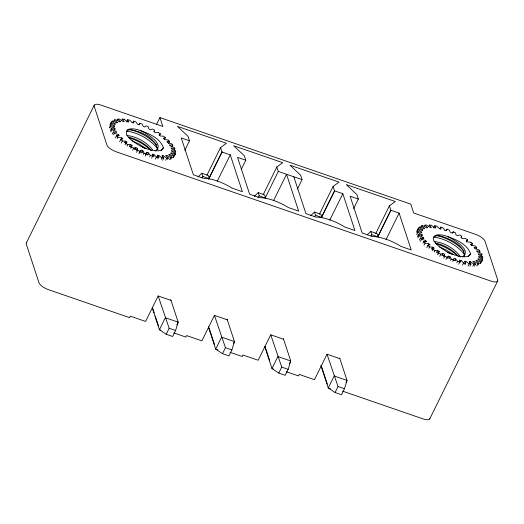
<?xml version="1.0" encoding="UTF-8"?>
<svg xmlns="http://www.w3.org/2000/svg" width="524" height="524" viewBox="0 0 524 524"><rect width="100%" height="100%" fill="white"/><g stroke="black" fill="none" stroke-linecap="round" stroke-linejoin="round"><path stroke-width="0.79" d="M157.508 149.556C155.281 137.655 140.786 131.079 129.742 129.533C117.808 133.803 140.779 146.851 144.945 148.148A22.362 8.024 26.2 0 0 163.377 147.748C160.128 138.198 149.229 133.699 140.419 130.535A17.888 6.419 26.2 0 0 126.959 130.83M152.287 308.04L159.407 329.701L166.219 334.26L172.651 336.48L175.606 330.487L178.18 322.155L170.804 299.721M208.316 326.688L215.692 349.122L222.504 353.68L228.936 355.901L231.89 349.908L234.457 341.576L227.082 319.142M264.849 346.881L271.976 368.536L278.788 373.101L285.22 375.315L288.167 369.328L290.741 360.99L283.366 338.563M320.878 365.523L328.253 387.957L335.065 392.515L341.497 394.736L344.451 388.743L347.026 380.411L339.65 357.977M130.777 148.39L132.035 145.377A31.296 11.233 26.2 0 1 130.568 144.473M139.083 124.647L139.79 123.206A35.776 12.838 26.2 0 1 142.115 124.109L143.196 126.31A31.296 11.233 26.2 0 1 144.834 127.024L146.183 125.858A35.776 12.838 26.2 0 1 148.488 126.952L148.757 128.878A31.296 11.233 26.2 0 1 150.355 129.71L152.451 129.002A35.776 12.838 26.2 0 1 154.652 130.247L154.102 131.812A31.296 11.233 26.2 0 1 155.589 132.729L158.359 132.513M437.92 254.363L439.178 251.343A31.296 11.233 26.2 0 1 437.71 250.439L434.92 250.649A35.776 12.838 26.2 0 1 432.922 249.313M453.326 231.831A35.776 12.838 26.2 0 1 455.631 232.925L455.9 234.844A31.296 11.233 26.2 0 1 457.498 235.676L459.594 234.968A35.776 12.838 26.2 0 1 461.795 236.213L461.244 237.778A31.296 11.233 26.2 0 1 462.731 238.702L465.502 238.479A35.776 12.838 26.2 0 1 467.519 239.822L466.452 241.977M139.79 123.206L139.24 124.778A31.296 11.233 26.2 0 0 137.642 124.234L135.768 121.817A35.776 12.838 26.2 0 0 133.535 121.149L132.814 122.583M151.547 158.209L152.608 156.047A35.776 12.838 26.2 0 1 150.368 155.373L148.508 152.969A31.296 11.233 26.2 0 1 146.91 152.412L145.279 156.145M452.612 233.265L453.326 231.824L451.97 232.983A31.296 11.233 26.2 0 0 450.352 232.296L449.251 230.075A35.776 12.838 26.2 0 0 446.939 229.178L446.382 230.743A31.296 11.233 26.2 0 0 444.784 230.206M452.782 261.391L454.039 258.378A31.296 11.233 26.2 0 0 455.657 258.935L457.511 261.338A35.776 12.838 26.2 0 0 459.758 262.013L458.69 264.175M464.297 256.406C465.194 244.996 447.555 237.333 438.097 235.525C423.209 237.667 447.804 253.361 452.088 254.114A22.362 8.024 26.2 0 0 470.519 253.721C467.27 244.171 456.371 239.671 447.561 236.507A17.888 6.419 26.2 0 0 434.101 236.796M163.377 147.748L161.189 150.48M470.519 253.721L468.332 256.446M26.338 242.946L94.248 105.134M110.217 124.312L110.924 122.871L115.123 124.502A31.296 11.233 26.2 0 1 115.516 123.978L111.854 121.542L110.787 123.703M109.909 125.184L110.623 123.743A35.776 12.838 26.2 0 1 110.944 122.878M109.424 127.607L110.485 125.446L114.546 126.67A31.296 11.233 26.2 0 1 114.625 125.996L110.623 123.743M109.929 127.954L110.636 126.513A35.776 12.838 26.2 0 1 110.505 125.459M113.57 121.437L114.284 119.996A35.776 12.838 26.2 0 1 115.457 119.623L119.426 121.856A31.296 11.233 26.2 0 1 120.396 121.692M110.237 130.686L111.298 128.531L115.07 129.29M110.839 131.91L111.9 129.749A35.776 12.838 26.2 0 1 111.317 128.531M117.107 120.612L117.821 119.171A35.776 12.838 26.2 0 1 119.361 119.059L122.989 121.476A31.296 11.233 26.2 0 1 124.201 121.503L122.328 119.086L121.614 120.527M113.891 127.424L114.599 125.983M114.094 129.926L114.808 128.485L110.636 126.513M112.267 134.157L113.335 131.996L116.669 132.277A31.296 11.233 26.2 0 1 116.118 131.386L111.9 129.749M113.649 134.76L114.363 133.325A35.776 12.838 26.2 0 1 113.348 132.002M115.444 137.877L116.511 135.716L119.282 135.5A31.296 11.233 26.2 0 1 118.444 134.55M117.71 135.985L118.424 134.544L114.363 133.325M117.212 138.539L117.926 137.098L121.699 137.864L120.985 139.305M126.566 121.915L127.627 119.754A35.776 12.838 26.2 0 1 129.723 120.186L132.271 122.682M119.642 141.703L120.71 139.548L122.812 138.847A31.296 11.233 26.2 0 1 121.719 137.871M121.391 143.098L122.452 140.936L125.793 141.218L125.079 142.659M125.053 144.781L125.767 143.34L127.116 142.181A31.296 11.233 26.2 0 1 125.812 141.225M127.063 146.117L127.777 144.676L130.548 144.467L129.487 146.628M130.967 147.539L132.035 145.377M132.624 150.349L133.685 148.187L135.788 147.493A31.296 11.233 26.2 0 0 137.393 148.318L137.655 150.244L136.587 152.405M134.727 149.654L135.788 147.493M136.312 150.473L137.38 148.312M138.893 153.493L139.954 151.331L141.31 150.172A31.296 11.233 26.2 0 0 142.954 150.879L144.028 153.087A35.776 12.838 26.2 0 0 146.353 153.984M139.888 153.054L141.31 150.172M141.873 153.034L142.941 150.879M156.676 124.188L159.925 117.592L410.783 204.137L413.698 212.999L475.609 234.366A8.947 3.21 26.2 0 1 484.975 241.164L497.695 279.842A8.947 3.21 26.2 0 1 490.975 281.1L116.295 151.829A8.947 3.21 26.2 0 1 106.929 145.024L94.215 106.346A8.947 3.21 26.2 0 1 100.929 105.095L162.84 126.454L159.925 117.592M153.938 131.681L154.645 130.24M143.321 154.528L144.028 153.087M145.836 154.573L146.897 152.412M147.441 155.13L148.508 152.969M159.663 135.29L160.37 133.849A35.776 12.838 26.2 0 0 158.366 132.513M149.654 156.814L150.368 155.373M152.798 156.669L153.866 154.508A31.296 11.233 26.2 0 1 152.346 154.122L152.608 156.047M164.359 139.803L165.427 137.642L163.324 138.343A31.296 11.233 26.2 0 1 164.444 139.332L168.211 140.091M155.359 159.172L156.421 157.017L153.866 154.508M158.097 156.873L158.805 155.431L161.968 157.947A35.776 12.838 26.2 0 0 163.816 158.104L162.748 160.265M157.796 158.877L158.503 157.436L157.423 155.228A31.296 11.233 26.2 0 0 158.811 155.431M168.558 143.635L169.625 141.473A35.776 12.838 26.2 0 0 168.211 140.091M161.254 159.388L161.968 157.947M162.433 157.154L163.141 155.713L166.783 158.137A35.776 12.838 26.2 0 0 168.315 158.019L167.608 159.46M172.095 146.635L172.802 145.194A35.776 12.838 26.2 0 0 171.774 143.871L167.713 142.646A31.296 11.233 26.2 0 0 166.855 141.696L169.625 141.473M165.722 160.298L166.783 158.137M174.125 150.1L174.833 148.659A35.776 12.838 26.2 0 0 174.237 147.447L170.038 145.816A31.296 11.233 26.2 0 0 169.468 144.919L172.802 145.194M169.625 159.735L170.693 157.58A35.776 12.838 26.2 0 0 171.852 157.193L168.695 154.678A31.296 11.233 26.2 0 0 169.37 154.311L173.536 156.29A35.776 12.838 26.2 0 0 174.282 155.648L170.647 153.224A31.296 11.233 26.2 0 0 171.014 152.687L175.213 154.318A35.776 12.838 26.2 0 0 175.514 153.447L171.531 151.207A31.296 11.233 26.2 0 0 171.59 150.526L175.651 151.744L174.937 153.185M170.791 159.348L171.852 157.193M172.828 157.724L173.536 156.29M173.221 157.809L174.282 155.648M174.806 154.888L175.514 153.447M174.499 155.759L175.213 154.318M184.815 150.303L189.498 140.792L188.044 136.364L177.433 126.35L226.447 143.262L220.552 147.578L206.849 175.383M217.25 181.258L230.259 154.855L222.006 152.012L220.552 147.578M241.459 168.99L245.782 160.213L244.328 155.779L233.717 145.77L282.731 162.682L276.836 166.999L263.133 194.797M166.219 334.26L169.173 328.273L158.189 296.06M176.784 324.978L178.18 322.155L165.315 317.721L159.407 329.701L160.92 330.225M265.308 197.771L278.29 171.427L276.836 166.999M273.535 200.679L286.543 174.276L298.654 211.113L288.442 207.589A27.268 9.786 26.2 0 0 259.852 197.725L249.64 194.201L237.529 157.364L245.782 160.213M297.377 189.144L302.066 179.634L300.606 175.199L290.001 165.191L339.015 182.097L333.113 186.413L319.417 214.218M222.504 353.68L225.458 347.687L214.473 315.481M233.416 343.692L234.457 341.576L221.593 337.135L215.692 349.122L217.958 349.901M329.812 220.1L342.827 193.697L334.574 190.847L333.113 186.413M353.661 208.559L358.351 199.048L356.89 194.62L346.285 184.605L395.299 201.517L389.398 205.834L375.695 233.638M278.788 373.101L281.735 367.108L270.757 334.895M289.353 363.813L290.741 360.99L277.877 356.556L271.976 368.536L273.489 369.06M377.876 236.606L390.858 210.262L389.398 205.834M377.896 236.612L390.858 210.262L399.111 213.111L411.222 249.948L401.011 246.431A27.268 9.786 26.2 0 0 372.42 236.566L362.208 233.042L350.098 196.199L358.351 199.048M386.096 239.514L399.111 213.111M335.065 392.515L338.019 386.522L327.042 354.316M417.006 231.005L418.067 228.844L422.265 230.468M416.698 231.87L417.766 229.709L421.741 231.955A31.296 11.233 26.2 0 0 421.715 232.649M418.283 228.949L418.997 227.514L422.632 229.938M416.921 232.859L417.628 231.418L421.689 232.636M416.718 234.641L417.779 232.479L421.951 234.457A31.296 11.233 26.2 0 0 422.239 235.269M420.713 227.409L421.427 225.968A35.776 12.838 26.2 0 1 422.599 225.589M417.379 236.658L418.44 234.497L422.213 235.263M345.984 382.527L347.026 380.411L334.161 375.97L328.253 387.957L330.526 388.743M417.982 237.876L419.043 235.715A35.776 12.838 26.2 0 1 418.46 234.503M424.25 226.578L424.964 225.137L427.519 227.645M421.237 235.898L421.951 234.457M419.41 240.123L420.477 237.962L423.811 238.243M420.438 241.453L421.506 239.291A35.776 12.838 26.2 0 1 420.49 237.968M422.527 238.787L423.241 237.346L419.043 235.715M428.756 226.492L429.47 225.051L431.324 227.455A31.296 11.233 26.2 0 0 430.158 227.462L426.49 225.019A35.776 12.838 26.2 0 0 424.977 225.15M422.947 243.123L423.654 241.682L426.425 241.466M424.853 241.95L425.567 240.509L421.506 239.291M424.001 245.225L425.069 243.071A35.776 12.838 26.2 0 1 423.667 241.688M433.708 227.881L434.769 225.72A35.776 12.838 26.2 0 1 436.865 226.152L439.413 228.654A31.296 11.233 26.2 0 1 440.959 229.054M426.785 247.675L427.853 245.514L429.955 244.813M428.128 245.278L428.842 243.837A31.296 11.233 26.2 0 0 429.975 244.819M428.887 248.343L429.595 246.902L432.935 247.184A31.296 11.233 26.2 0 0 434.278 248.153L432.909 249.306L432.195 250.747M439.957 228.549L440.671 227.115A35.776 12.838 26.2 0 1 442.924 227.796L444.771 230.193M431.868 249.345L432.935 247.184M434.213 252.09L434.92 250.649M446.225 230.612L446.933 229.171M436.63 252.594L437.691 250.439M437.756 254.225L439.178 251.343M439.767 256.321L440.828 254.16L442.931 253.459A31.296 11.233 26.2 0 0 444.535 254.284L444.797 256.21L443.73 258.371M441.87 255.62L442.931 253.459M443.455 256.439L444.522 254.284M446.035 259.459L447.096 257.304L448.452 256.144A31.296 11.233 26.2 0 0 450.096 256.845L451.171 259.053L450.463 260.493M447.391 258.306L448.452 256.144M449.376 258.286L450.083 256.845M461.081 237.647L461.795 236.206M454.937 260.376L455.651 258.935M456.797 262.779L457.511 261.338M460.295 261.915L461.009 260.474A31.296 11.233 26.2 0 1 459.489 260.087L459.751 262.013M471.508 245.776L472.569 243.614A35.776 12.838 26.2 0 0 470.827 242.226M462.502 265.144L463.563 262.983L461.009 260.474M464.886 263.559L465.947 261.404L469.111 263.913A35.776 12.838 26.2 0 0 470.958 264.07L469.89 266.231M464.939 264.843L465.653 263.408L464.565 261.194A31.296 11.233 26.2 0 0 465.954 261.397M476.061 248.887L476.768 247.446A35.776 12.838 26.2 0 0 475.353 246.064L471.58 245.291A31.296 11.233 26.2 0 0 470.473 244.322L472.569 243.614M468.043 266.074L469.111 263.913M469.576 263.12L470.29 261.679L473.925 264.109A35.776 12.838 26.2 0 0 475.458 263.991L474.397 266.146M479.237 252.607L479.945 251.166A35.776 12.838 26.2 0 0 478.916 249.837L474.855 248.612A31.296 11.233 26.2 0 0 473.997 247.662L476.768 247.446M472.864 266.264L473.925 264.109M480.914 256.793L481.975 254.631A35.776 12.838 26.2 0 0 481.379 253.413L477.181 251.782A31.296 11.233 26.2 0 0 476.611 250.885L479.945 251.166M476.768 265.707L477.836 263.546A35.776 12.838 26.2 0 0 478.995 263.159L475.838 260.644A31.296 11.233 26.2 0 0 476.513 260.284L480.678 262.255A35.776 12.838 26.2 0 0 481.425 261.614L477.79 259.19A31.296 11.233 26.2 0 0 478.157 258.659L482.355 260.284A35.776 12.838 26.2 0 0 482.656 259.413L478.674 257.173A31.296 11.233 26.2 0 0 478.733 256.491L482.794 257.71L482.08 259.151M477.934 265.321L478.995 263.159M479.971 263.696L480.678 262.255M480.364 263.775L481.425 261.614M481.949 260.854L482.656 259.413M481.641 261.725L482.355 260.284M429.752 418.866L497.662 281.054M202.035 177.767L202.939 176.45L201.878 173.228L197.902 177.047M257.867 197.843L259.223 195.871L258.162 192.649L254.186 196.461M314.597 216.602L315.5 215.292L314.446 212.069L310.47 215.881M370.881 236.023L371.785 234.706L370.723 231.484L367.317 234.752M160.37 133.849L159.021 135.009A31.296 11.233 26.2 0 1 160.351 135.978L163.685 136.253A35.776 12.838 26.2 0 1 165.427 137.648M467.513 239.822L466.164 240.981A31.296 11.233 26.2 0 1 467.493 241.95L470.827 242.226M155.163 150.945C165.695 144.297 145.855 132.991 140.419 130.535M462.306 256.911C472.838 250.269 452.998 238.957 447.561 236.507M126.834 135.526C136.836 136.423 146.32 142.155 152.7 149.792M433.977 241.492C444.398 242.54 454.603 248.52 460.668 257.048M126.408 130.98C138.65 132.847 150.624 139.482 158.117 149.432M433.551 236.946C445.61 238.761 457.314 245.271 464.893 254.867M127.915 129.376C138.978 131.197 149.36 137.092 157.036 145.2M128.373 137.177C137.164 138.998 145.462 143.766 151.377 150.532M435.516 243.143C444.306 244.963 452.605 249.732 458.52 256.498M174.833 148.659L171.066 147.899A31.296 11.233 26.2 0 1 171.328 148.705L175.501 150.676A35.776 12.838 26.2 0 1 175.651 151.744M481.975 254.631L478.209 253.865A31.296 11.233 26.2 0 1 478.471 254.671M436.269 235.492C446.834 237.713 456.797 243.287 464.179 251.166M425.069 243.071L428.842 243.837M129.14 137.864C137.15 140.34 144.696 144.506 150.892 150.178M436.282 243.83C443.795 246.129 450.837 249.981 456.836 255.05M142.377 147.283L144.945 148.148M450.162 253.472L452.088 254.114M189.498 140.792L181.245 137.95L193.356 174.787L203.567 178.311A27.268 9.786 26.2 0 1 232.158 188.175L242.37 191.699L230.259 154.855M278.29 171.427L302.066 179.634M201.878 173.228L208.31 175.448L209.371 178.671L202.939 176.45M258.162 192.649L264.594 194.869L265.655 198.092L259.223 195.871M314.446 212.069L320.878 214.283L321.933 217.506L315.5 215.292M370.723 231.484L377.156 233.704L378.217 236.927L371.785 234.706M171.027 300.403L158.156 295.962L145.613 321.428L130.332 316.155L129.598 317.655L48.391 289.634A8.947 3.21 26.2 0 1 39.025 282.836L26.305 244.158A8.947 3.21 26.2 0 1 26.724 242.514M227.305 319.817L214.44 315.382L201.897 340.849L186.616 335.576L185.882 337.076L173.772 332.897M283.589 339.238L270.725 334.797L258.175 360.263L242.9 354.997L242.16 356.49L230.056 352.311M339.873 358.658L327.009 354.217L314.459 379.684L299.184 374.411L298.444 375.911L286.34 371.732M169.173 328.273L175.606 330.487M225.458 347.687L231.89 349.908M281.735 367.108L288.167 369.328M338.019 386.522L344.451 388.743M342.637 391.159L423.071 418.905A8.947 3.21 26.2 0 0 429.896 418.309M447.607 252.509L449.52 253.256M439.119 246.739L446.343 250.086L453.201 254.468M131.976 140.766L139.201 144.12L146.058 148.502M478.471 254.671L482.643 256.642A35.776 12.838 26.2 0 1 482.794 257.71M422.586 225.582L426.569 227.822A31.296 11.233 26.2 0 1 427.538 227.658M477.836 263.546L473.853 261.306A31.296 11.233 26.2 0 1 472.903 261.483L475.458 263.991M170.693 157.58L166.711 155.333A31.296 11.233 26.2 0 1 165.761 155.51L168.315 158.019M434.475 227.724L431.311 225.209A35.776 12.838 26.2 0 0 429.484 225.065M124.168 119.243L127.332 121.758A31.296 11.233 26.2 0 1 128.734 121.974L127.627 119.754M421.427 225.968L424.584 228.484A31.296 11.233 26.2 0 0 423.936 228.857L419.744 226.872A35.776 12.838 26.2 0 0 419.01 227.521M114.284 119.996L117.442 122.511M117.821 119.171L120.376 121.679M470.952 264.07L469.098 261.666A31.296 11.233 26.2 0 0 470.29 261.679M163.809 158.104L161.955 155.7A31.296 11.233 26.2 0 0 163.147 155.713M434.769 225.72L435.857 227.927M342.827 193.697L354.938 230.534L344.726 227.01A27.268 9.786 26.2 0 0 316.136 217.146L305.924 213.622L293.813 176.784M321.33 365.89L327.323 384.118M265.046 346.469L269.546 360.145M209.017 327.808L214.506 344.523M152.484 307.634L154.233 312.952M155.228 315.992L158.477 325.869M440.671 227.115L440.939 229.04M133.528 121.142L133.797 123.068A31.296 11.233 26.2 0 0 132.29 122.695M115.097 129.304A31.296 11.233 26.2 0 1 114.828 128.498M117.468 122.524A31.296 11.233 26.2 0 0 116.793 122.891L112.601 120.906A35.776 12.838 26.2 0 0 111.867 121.555M158.51 157.436A35.776 12.838 26.2 0 1 156.427 157.017M139.967 151.331A35.776 12.838 26.2 0 1 137.661 150.244M133.699 148.194A35.776 12.838 26.2 0 1 131.498 146.956M127.79 144.683A35.776 12.838 26.2 0 1 125.78 143.34M122.465 140.936A35.776 12.838 26.2 0 1 120.723 139.548M117.939 137.105A35.776 12.838 26.2 0 1 116.525 135.716M122.334 119.092A35.776 12.838 26.2 0 1 124.181 119.249M426.451 241.479A31.296 11.233 26.2 0 1 425.586 240.523M423.837 238.25A31.296 11.233 26.2 0 1 423.261 237.352M422.285 230.481A31.296 11.233 26.2 0 1 422.658 229.951M434.494 227.737A31.296 11.233 26.2 0 1 435.876 227.94M465.653 263.408A35.776 12.838 26.2 0 1 463.57 262.983M453.496 259.956A35.776 12.838 26.2 0 1 451.177 259.053M447.11 257.304A35.776 12.838 26.2 0 1 444.804 256.21M440.841 254.16A35.776 12.838 26.2 0 1 438.64 252.922M429.608 246.909A35.776 12.838 26.2 0 1 427.866 245.52M417.798 232.486A35.776 12.838 26.2 0 1 417.648 231.425M417.779 229.722A35.776 12.838 26.2 0 1 418.087 228.85M159.158 157.069A31.309 11.233 26.2 0 1 157.783 156.905M154.141 156.244A31.309 11.233 26.2 0 1 152.608 155.883M148.41 154.678A31.309 11.233 26.2 0 1 145.613 153.709M142.063 152.314A31.309 11.233 26.2 0 1 139.928 151.377M137.111 150.041A31.309 11.233 26.2 0 1 134.347 148.6M131.668 147.08A31.309 11.233 26.2 0 1 129.716 145.888M126.055 143.425A31.309 11.233 26.2 0 1 124.345 142.161M460.524 262.039A31.309 11.233 26.2 0 1 458.978 261.653M455.553 260.644A31.309 11.233 26.2 0 1 452.756 259.681M449.206 258.28A31.309 11.233 26.2 0 1 447.784 257.664M444.254 256.007A31.309 11.233 26.2 0 1 442.177 254.939M438.811 253.046A31.309 11.233 26.2 0 1 436.859 251.861M433.197 249.391A31.309 11.233 26.2 0 1 431.488 248.127M222.006 152.012L208.67 179.084L222.006 152.012M334.574 190.847L321.592 217.185L334.574 190.847"/></g></svg>
